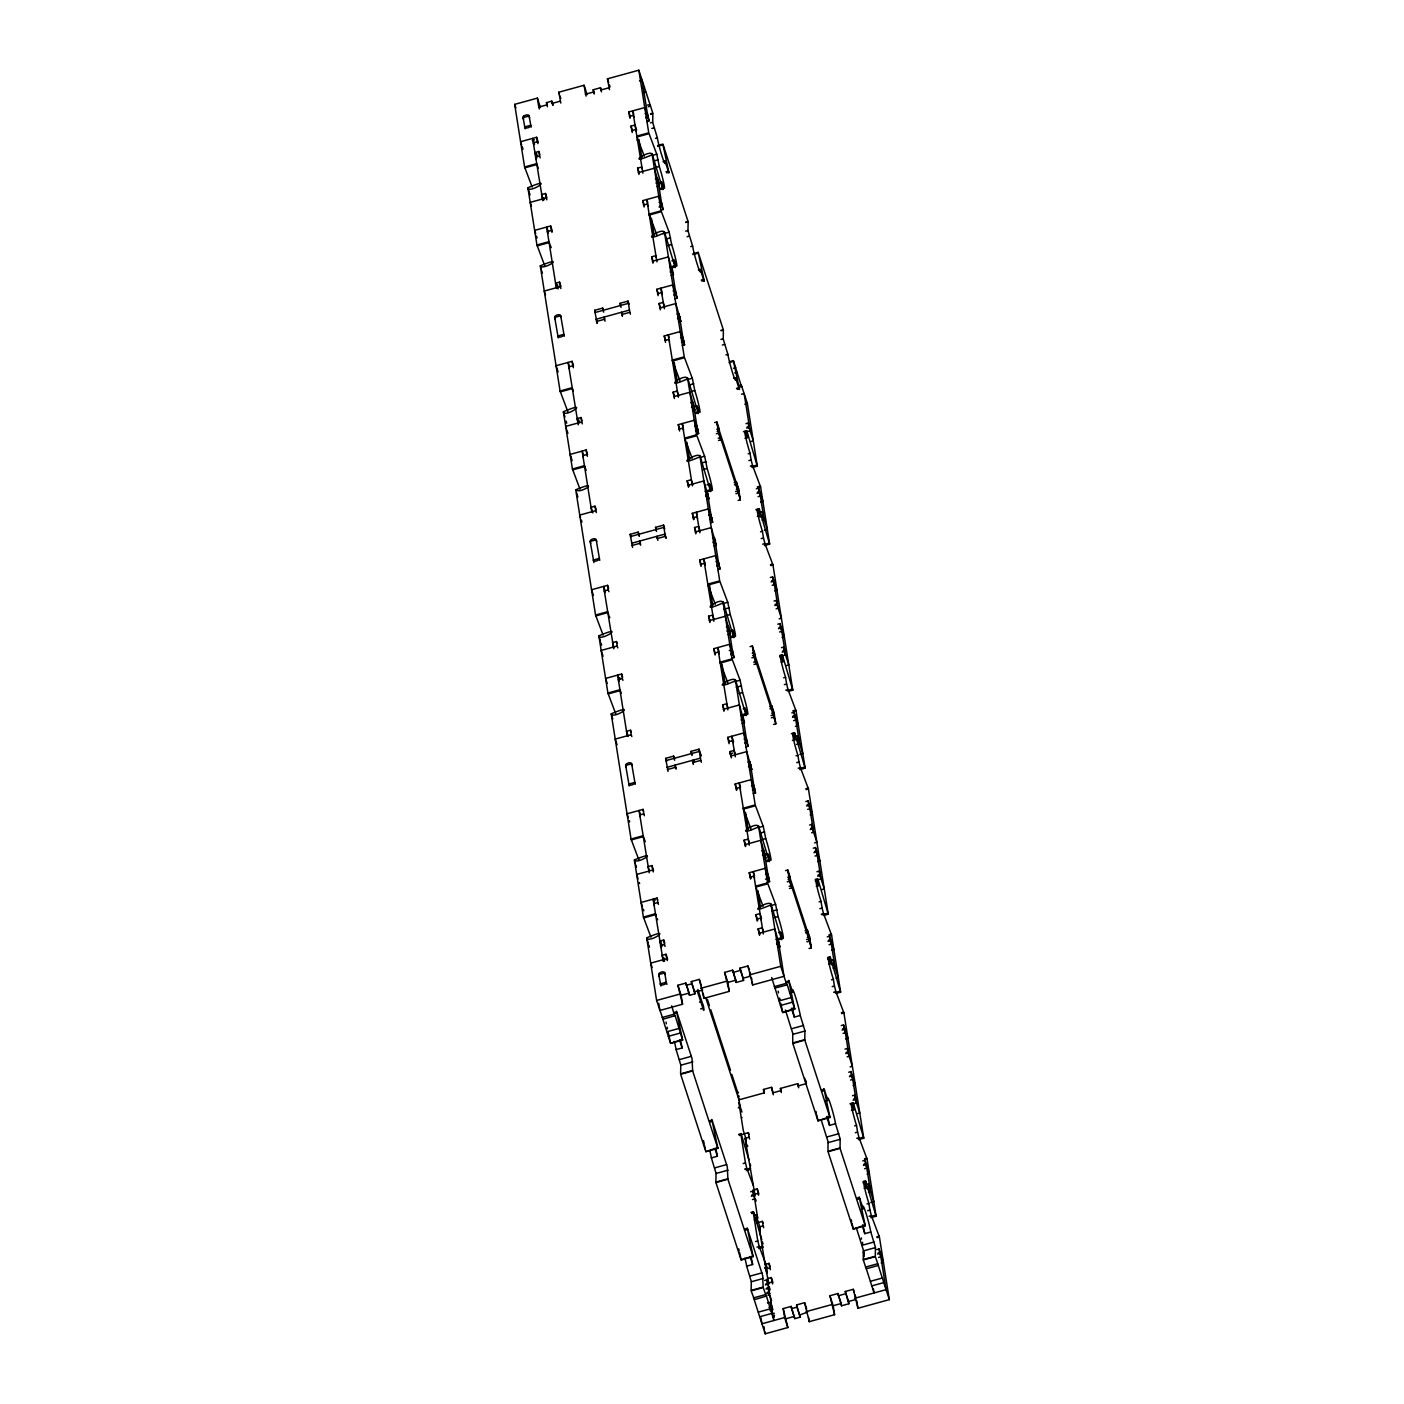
<?xml version="1.0" encoding="UTF-8"?>
<svg xmlns="http://www.w3.org/2000/svg" width="1404" height="1404" viewBox="0 0 1404 1404"><rect width="100%" height="100%" fill="white"/><g stroke="black" fill="none" stroke-linecap="round" stroke-linejoin="round"><path stroke-width="1.5" d="M657.774 146.279L663.004 144.735L668.971 172.938L664.952 161.162A14.584 1.053 74.6 0 1 662.407 157.336A14.584 1.053 74.6 0 1 657.353 137.838L652.702 122.464L652.86 113.619L650.614 114.233M723.358 329.852L698.157 252.334L704.229 281.221L700.227 269.445A14.584 1.053 74.6 0 1 697.665 265.619A14.584 1.053 74.6 0 1 692.628 246.104L687.96 230.747L688.135 221.885L685.872 222.516M674.306 1041.417A14.584 1.053 74.6 0 1 676.114 1049.613L680.782 1064.969L680.607 1073.832L692.628 1070.532L692.032 1058.493L676.517 1011.196L682.607 1040.083L670.586 1043.383L662.881 1019.269L675.131 1015.654L682.607 1040.083M729.062 362.636L733.537 361.284L739.487 389.487L735.485 377.711A14.584 1.053 74.6 0 1 732.923 373.885A14.584 1.053 74.6 0 1 727.886 354.387L723.218 339.031L723.393 330.168L721.147 330.782M709.827 1150.666A14.584 1.053 74.6 0 1 711.372 1157.896L716.04 1173.253L715.864 1182.115L727.886 1178.798L727.307 1166.777L711.828 1119.497L717.865 1148.367L705.843 1151.666L680.659 1074.341L692.663 1070.866M744.84 1257.966A14.584 1.053 74.6 0 1 746.647 1266.162L751.298 1281.536L751.14 1290.381L763.144 1287.082L762.67 1275.464L747.261 1228.079L753.123 1256.633L741.119 1259.932L715.9 1182.449M785.398 1010.02L792.733 1033.274L792.751 1042.979L804.755 1039.662L804.931 1030.817L800.262 1015.461A14.584 1.053 74.6 0 0 795.226 995.945A14.584 1.053 74.6 0 0 792.663 992.119L788.697 980.361L794.734 1009.23L782.73 1012.53L771.673 977.57M821.147 1119.743L828.009 1141.557L828.009 1151.245L840.031 1147.946L840.189 1139.083L835.538 1123.726A14.584 1.053 74.6 0 0 830.484 1104.228A14.584 1.053 74.6 0 0 827.939 1100.403L823.902 1088.644L830.01 1117.496L817.988 1120.813L792.786 1043.365M856.405 1228.026L863.267 1249.823L863.267 1259.528L875.289 1256.229L875.447 1247.366L870.796 1232.01A14.584 1.053 74.6 0 0 865.759 1212.494A14.584 1.053 74.6 0 0 863.197 1208.668L859.16 1196.928L865.268 1225.78L853.246 1229.079L828.062 1151.754L840.066 1148.296M609.494 89.663L607.458 78.835L638.838 70.2L652.807 113.11L650.561 113.742M662.951 1019.023L656.616 1000.473L646.7 937.854C675.131 925.552 648.999 943.997 646.717 937.925M738.802 385.468L741.277 384.977L747.384 403.527L757.3 466.146L752.053 467.585M775.148 988.047L787.275 984.801L794.734 1009.23M805.212 1304.579L804.597 1302.701L796.594 1304.913L800.21 1317.145L794.804 1318.637L791.189 1306.387L783.186 1308.598L787.855 1327.552L765.162 1333.8L754.211 1299.683L766.461 1296.067L773.92 1320.497L770.48 1302.228L767.479 1303.052M766.286 1296.138L763.197 1287.538L751.193 1290.89L754.299 1299.349M873.393 1288.837L874.043 1292.944L866.321 1268.795L878.413 1265.408L875.324 1256.598M649.701 104.651L647.472 105.054M774.324 1316.934L773.902 1317.25A3.65 1.966 -18 0 1 773.165 1317.672M524.201 115.795L523.552 116.269A2.387 1.281 -18 0 0 523.008 117.374L525.149 128.852M532.151 187.065L524.587 166.971L514.671 104.37L537.381 98.122L540.435 107.494M560.828 103.054L558.792 92.225L584.099 85.258L587.153 94.63M547.42 106.757L546.454 102.632L551.842 101.141L553.071 104.896M594.138 93.892L593.172 89.786L600.508 87.75L601.333 90.26M539.399 108.95L538.785 107.073L546.805 104.879M552.807 105.265L552.193 103.387L560.214 101.193M586.135 96.104L585.521 94.226L593.523 92.015M601.474 91.874L600.877 89.996L608.88 87.785M639.487 80.923L642.084 80.204L647.999 117.532L645.998 118.094M523.06 117.638L529.062 115.988M642.119 87.855L644.383 87.224M643.383 92.489L645.629 91.874M537.223 139.171L536.609 137.294L520.586 141.699L521.674 145.033M630.045 118.305L628.729 111.951L644.752 107.546L649.087 120.867L646.84 121.499M648.262 106.704L650.526 106.09M532.256 140.418L534.503 139.803M536.609 137.294L537.328 141.769L533.309 142.875L533.924 144.752M629.431 116.427L633.432 115.321L634.046 117.199M645.033 113.671L647.297 113.057L649.087 120.867M646.121 117.006L648.385 116.392M539.873 154.598L538.855 151.474L534.854 152.58L536.679 158.213M632.291 132.485L630.975 126.132L634.977 125.026L636.609 130.028M650.403 122.885L652.667 122.253M538.855 151.474L539.575 155.967L535.556 157.055L536.17 158.933M631.677 130.607L635.696 129.519L636.293 131.379M651.842 128.448L654.106 127.834M524.587 166.971L536.609 163.671L538.364 168.375M638.838 70.2L648.753 132.818L636.732 136.118L644.278 156.213M524.885 167.831L536.907 164.531M637.03 136.978L649.052 133.678L656.879 154.493L659.283 166.479A14.584 1.053 74.6 0 1 664.32 185.995A14.584 1.053 74.6 0 1 661.775 182.169L659.143 182.889M636.942 140.067L638.188 139.716M655.475 138.347L657.353 137.838M657.634 145.507L662.881 144.068L688.1 221.586M527.886 187.767C556.914 175.131 529.413 194.366 527.904 187.838L536.942 244.98L544.98 266.356M652.369 154.651C650.807 148.104 622.972 167.48 652.369 154.651L662.846 189.575L661.775 182.169M652.281 155.423L656.774 154.194M653.72 161.004L658.23 159.758M546.946 197.859L545.507 193.489L541.505 194.594L543.348 200.21M638.943 174.5L637.627 168.147L641.628 167.041L642.242 168.919M663.074 161.688L664.952 161.162M654.773 167.725L659.283 166.479M545.507 193.489L546.226 197.964L530.203 202.369L531.432 206.125M638.329 172.622L654.352 168.217L659.406 186.03L657.16 186.644M665.97 171.779L668.216 171.165M666.689 172.867L668.953 172.253M655.352 178.834L657.616 178.22L662.039 206.212L659.038 207.037M656.44 182.169L658.704 181.537M656.072 183.31L658.318 182.695L659.406 186.03M659.845 188.417L662.109 187.785M660.582 189.505L662.828 188.891M552.281 230.976L550.649 225.974L534.643 230.379L535.731 233.713M644.085 206.985L642.769 200.632L658.792 196.209L663.127 209.547L660.88 210.161M550.649 225.974L551.368 230.449L547.367 231.555L547.981 233.433M643.488 205.107L647.49 204.001L648.104 205.879M659.09 202.351L661.337 201.737L663.127 209.547M660.178 205.686L662.425 205.072M536.942 244.98L548.964 241.681L549.736 243.822M652.035 153.615L661.108 210.811L649.087 214.128L657.125 235.503M648.736 214.549L650.245 214.145M537.241 245.84L549.262 242.541M649.385 214.987L661.407 211.671L669.234 232.502L671.638 244.489A14.584 1.053 74.6 0 1 676.675 263.987A14.584 1.053 74.6 0 1 674.131 260.161L671.867 260.793M685.819 222.007L688.065 221.393M540.259 265.83C568.041 254.335 543.278 270.849 540.312 265.953L560.073 390.996L568.111 412.372M664.724 232.66C662.039 225.956 636.503 245.665 664.724 232.66L675.201 267.567L674.131 260.161M663.127 233.836L669.129 232.186M685.678 231.151L687.925 230.537M666.075 238.996L670.568 237.767M687.118 236.732L689.364 236.1M667.514 245.612L671.638 244.489M560.986 286.539L559.564 282.169L555.545 283.257L557.177 288.259M652.983 263.18L651.667 256.809L655.668 255.721L656.282 257.599M690.75 246.63L692.628 246.104M559.564 282.169L560.266 286.644L544.243 291.049L545.489 294.858M652.386 261.302L668.392 256.897L673.446 274.71L671.2 275.324M692.892 253.773L698.157 252.334M693.049 254.563L698.297 253.124M672.2 266.409L674.464 265.795M669.655 267.444L671.656 266.883L676.096 294.893L674.096 295.437M672.937 267.515L675.219 267.076M670.498 270.849L672.744 270.217M670.112 271.99L672.358 271.376L673.446 274.71M698.35 269.954L700.227 269.445M658.143 295.665L656.809 289.294L672.832 284.889L677.184 298.227L674.92 298.841M701.228 280.063L703.474 279.431M597.086 323.376L594.699 310.284L602.702 308.09L603.316 309.968M621.024 307.423L620.059 303.317L628.062 301.105L629.08 304.229M701.965 281.151L704.211 280.537M657.528 293.787L661.53 292.681L662.144 294.559M595.015 312.548L628.395 303.352M673.13 291.032L675.377 290.417L677.184 298.227M674.218 294.366L676.465 293.752M629.466 310.073L596.086 319.27L597.332 323.078M660.389 309.845L659.055 303.492L663.074 302.387L664.689 307.388M596.472 321.498L604.475 319.287L604.124 317.041L604.738 318.919M622.446 316.391L621.832 314.514L629.834 312.302L628.062 301.105M659.775 307.967L675.798 303.562L680.852 321.376L678.588 321.99M677.044 314.11L679.045 313.566L683.485 341.558L681.484 342.12M677.886 317.515L680.133 316.9M677.5 318.655L679.764 318.041L680.852 321.376M573.516 365.689L572.095 361.319L556.072 365.724L558.108 371.972M665.531 342.33L664.215 335.977L680.22 331.572L684.573 344.893L682.309 345.524M572.095 361.319L572.797 365.795L568.796 366.9L569.41 368.778M664.917 340.452L668.918 339.347L669.532 341.225M680.519 337.697L682.783 337.083L684.573 344.893M681.607 341.032L683.853 340.417M721.077 330.291L723.341 329.659M720.936 339.435L723.183 338.803M722.376 344.998L724.622 344.384M560.073 390.996L572.095 387.697L573.358 391.119M664.39 231.607L684.239 356.844L672.218 360.144L680.256 381.519M560.371 391.856L572.393 388.557M672.516 361.003L684.52 357.704L692.365 378.518L694.769 390.505A14.584 1.053 74.6 0 1 699.806 410.021A14.584 1.053 74.6 0 1 697.244 406.195L695.384 406.704M726.008 354.896L727.886 354.387M729.659 361.635L733.414 360.617L740.996 385.1M563.373 411.811C592.453 399.122 564.829 418.445 563.39 411.863L572.428 469.006L579.975 489.101M687.855 378.694C685.17 371.99 659.634 391.681 687.855 378.694L698.332 413.601L697.244 406.195M687.012 379.659L692.26 378.22M733.45 368.252L735.696 367.637M688.451 385.24L693.699 383.783M734.713 372.902L736.96 372.271M582.011 420.638L580.993 417.514L576.991 418.62L578.623 423.622M674.429 398.525L673.113 392.172L677.114 391.067L678.746 396.068M733.608 378.238L735.485 377.711M691.382 391.435L694.769 390.505M580.993 417.514L581.712 421.99L565.689 426.395L566.496 428.904M673.815 396.648L689.838 392.242L694.892 410.056L692.628 410.67M739.592 387.118L741.838 386.504M736.486 388.329L738.75 387.715M737.223 389.435L739.469 388.803M690.838 402.86L693.102 402.246L697.525 430.238L695.524 430.8M691.926 406.195L694.173 405.58M691.558 407.335L693.804 406.721L694.892 410.056M741.523 394.243L744.138 393.524L750.052 430.87L748.051 431.414M695.331 412.443L697.577 411.828M696.068 413.531L698.314 412.916M744.787 404.247L747.384 403.527M587.556 454.369L586.135 450L570.112 454.405L570.726 456.282M679.571 431.01L678.255 424.657L694.278 420.252L698.613 433.573L696.366 434.205M586.135 450L586.854 454.475L582.853 455.58L583.45 457.458M678.957 429.133L682.976 428.027L683.572 429.905M694.559 426.377L696.823 425.763L698.613 433.573M714.601 422.569L716.847 421.955L719.023 428.624L719.374 430.87L717.128 431.484M695.647 429.712L697.911 429.097M716.777 429.238L719.023 428.624M572.428 469.006L584.45 465.707L586.188 470.41M687.521 377.641L696.577 434.836L684.573 438.153L692.119 458.248M572.727 469.866L584.748 466.567M684.871 439.013L696.875 435.696L704.72 456.528L707.125 468.515A14.584 1.053 74.6 0 1 712.161 488.013A14.584 1.053 74.6 0 1 709.599 484.187L706.984 484.924M745.998 423.675L748.244 423.043L749.332 426.377L747.086 427.009M716.373 433.783L718.62 433.152L716.847 421.955M746.717 428.15L748.964 427.536L748.244 423.043M718.181 438.206L720.445 437.592L720.796 439.821L718.55 440.452M743.506 431.695L746.788 430.677L757.3 466.146M744.997 432.572L747.244 431.958M744.945 438.311L747.577 437.592L746.524 430.87M575.728 489.803C601.509 478.834 581.116 494.401 575.745 489.873L595.559 615.04L603.106 635.117M700.21 456.686C698.823 450.21 670.761 469.48 700.21 456.686L710.687 491.593L709.599 484.187M751.052 441.488L753.299 440.856L748.964 427.536M700.105 457.458L704.615 456.212M701.561 463.039L706.054 461.793M748.192 453.79L750.069 453.264A14.584 1.053 74.6 0 1 745.015 433.766A14.584 1.053 74.6 0 1 747.577 437.592M702.614 469.743L707.125 468.515M748.876 460.617L751.122 459.986L750.069 453.264M596.051 509.319L595.033 506.195L591.031 507.3L592.874 512.916M688.469 487.206L687.153 480.852L691.154 479.747L692.786 484.749M750.315 466.181L752.562 465.566L760.599 486.942L769.655 544.138L764.408 545.594M751.719 466.532L756.984 465.093M595.033 506.195L595.752 510.67L579.729 515.075L580.536 517.585M687.855 485.328L703.878 480.923L708.932 498.736L706.686 499.35M734.134 482.572L736.398 481.958L738.557 488.627L740.329 499.824L738.083 500.438M707.686 490.435L709.933 489.821M705.141 491.47L707.142 490.926L711.582 518.918L709.564 519.48M708.423 491.54L710.67 490.909M734.485 484.819L736.749 484.204L736.398 481.958M705.966 494.875L708.23 494.243M705.598 496.016L707.844 495.401L708.932 498.736M736.31 489.241L738.557 488.627M735.556 491.54L737.82 490.926L740.329 499.824M757.3 486.907L760.301 486.082M758.353 487.557L760.599 486.942M735.907 493.769L738.171 493.155M756.317 488.82L758.581 488.206L762.916 501.544L760.67 502.158M757.405 492.155L759.652 491.54L764.092 519.55L762.091 520.094M757.037 493.313L759.283 492.681L758.581 488.206M693.611 519.691L692.295 513.337L708.318 508.915L712.653 522.253L710.406 522.867M758.107 496.647L760.371 496.016L759.283 492.681M632.555 547.402L630.168 534.327L638.188 532.116L639.399 535.872M656.51 531.449L655.545 527.342L663.548 525.131L664.776 528.887M693.014 517.813L697.016 516.707L697.63 518.585M630.501 536.574L663.881 527.377M708.616 515.057L710.863 514.443L712.653 522.253M709.704 518.392L711.951 517.778M631.572 543.295L664.934 534.099L666.18 537.907M755.861 509.687L759.143 508.687L769.655 544.138M695.857 533.871L694.541 527.518L698.543 526.412L699.982 530.782M757.353 510.582L759.599 509.968M631.958 545.524L639.961 543.313L639.61 541.084L640.628 544.208M657.932 540.417L657.318 538.539L665.321 536.346L663.548 525.131M760.038 512.355L762.302 511.723L763.39 515.057L761.126 515.689M695.261 531.993L711.266 527.588L716.321 545.401L714.074 546.016M757.3 516.321L759.933 515.584L758.88 508.862M760.003 517.041L763.004 516.216L762.302 511.723M712.53 538.136L714.531 537.592L718.971 565.601L716.97 566.145M713.372 541.54L715.619 540.926M712.986 542.699L715.233 542.067L716.321 545.401M764.355 530.361L767.356 529.536L763.004 516.216M760.547 531.783L762.425 531.274A14.584 1.053 74.6 0 1 757.37 511.758A14.584 1.053 74.6 0 1 759.933 515.584M761.231 538.609L763.478 537.995L762.425 531.274M608.599 588.469L607.581 585.345L591.558 589.75L593.418 595.471M701.017 566.356L699.683 560.003L715.707 555.598L720.059 568.918L717.795 569.55M762.67 544.19L764.917 543.559L772.955 564.934L792.786 690.171L788.293 691.4M764.829 544.331L769.339 543.102M607.581 585.345L608.283 589.82L604.282 590.926L604.896 592.804M700.403 564.478L704.404 563.373L705.019 565.25M716.005 561.74L718.251 561.109L720.059 568.918M717.093 565.075L719.339 564.443M770.41 564.706L772.656 564.075M770.708 565.566L772.955 564.934M595.559 615.04L607.581 611.723L608.845 615.145M699.876 455.633L719.708 580.87L707.704 584.169L715.25 604.264M595.858 615.9L607.879 612.583M708.002 585.029L720.006 581.73L727.851 602.544L730.255 614.531A14.584 1.053 74.6 0 1 735.292 634.046A14.584 1.053 74.6 0 1 732.73 630.221L730.852 630.729M770.357 577.5L772.621 576.886L776.956 590.224L774.71 590.838M771.709 580.765L773.709 580.221L778.132 608.213L776.131 608.774M771.077 581.976L773.323 581.361L772.621 576.886M772.165 585.31L774.411 584.696L773.323 581.361M598.859 635.837C627.693 623.481 600.543 642.137 598.859 635.837L607.914 693.032L615.952 714.408M723.341 602.72C720.638 596.016 695.12 615.707 723.341 602.72L733.818 637.627L732.73 630.221M722.498 603.685L727.746 602.246M723.938 609.266L729.185 607.809M617.093 643.418L616.479 641.54L612.477 642.646L614.11 647.648M709.915 622.551L708.599 616.198L712.6 615.092L714.022 619.462M774.095 601.017L776.342 600.403L777.43 603.738L775.183 604.352M726.5 615.566L730.255 614.531M616.479 641.54L617.181 646.015L601.175 650.438L603.071 656.265M709.301 620.673L725.324 616.268L730.378 634.082L728.114 634.696M774.797 605.51L777.061 604.878L776.342 600.403M726.324 626.886L728.571 626.272L733.011 654.264L731.01 654.826M727.412 630.221L729.659 629.606M727.026 631.361L729.29 630.747L730.378 634.082M779.15 618.831L781.396 618.216L777.061 604.878M730.817 636.468L733.063 635.854M777.763 624.183L780.01 623.552L784.345 636.889L782.098 637.504M731.554 637.556L733.801 636.942M779.097 627.448L781.098 626.886L785.538 654.896L783.52 655.44M778.465 628.659L780.712 628.044L780.01 623.552M622.639 677.149L621.621 674.025L605.598 678.43L607.23 683.432M715.057 655.036L713.741 648.683L729.764 644.278L734.099 657.598L731.853 658.23M779.553 631.993L781.8 631.361L780.712 628.044M621.621 674.025L622.341 678.501L618.322 679.606L618.936 681.484M714.443 653.158L718.444 652.053L719.059 653.931M729.29 650.614L732.309 649.789L734.099 657.598M750.087 646.612L752.333 645.98L754.51 652.649L754.861 654.896L752.614 655.51M731.133 653.737L733.397 653.123M607.914 693.032L619.936 689.733L621.2 693.155M723.007 601.667L732.063 658.88L720.059 662.179L728.079 683.555M752.246 653.264L754.51 652.649M608.213 693.892L620.217 690.592M720.357 663.039L732.361 659.74L740.206 680.554L742.611 692.541A14.584 1.053 74.6 0 1 747.648 712.039A14.584 1.053 74.6 0 1 745.085 708.23L743.207 708.739M781.484 647.7L783.73 647.086L784.818 650.403L782.572 651.035M751.86 657.809L754.106 657.195L752.333 645.98M782.186 652.176L784.45 651.561L783.73 647.086M753.667 662.232L755.931 661.617L756.282 663.846L754.018 664.478M779.746 655.51L782.361 654.913L792.786 690.171M779.729 656.809L782.73 655.984M781.186 662.126L783.063 661.617L781.993 654.896M611.214 713.829C639.487 701.807 613.741 719.603 611.249 713.952L631.045 839.066L639.083 860.441M735.696 680.712C734.134 674.166 706.3 693.541 735.696 680.712L746.173 715.619L745.085 708.23M786.538 665.514L788.785 664.899L784.45 651.561M734.836 681.695L740.101 680.238M736.293 687.258L741.54 685.819M783.678 677.816L785.556 677.29A14.584 1.053 74.6 0 1 780.501 657.792A14.584 1.053 74.6 0 1 783.063 661.617M739.224 693.471L742.611 692.541M784.362 684.643L786.609 684.011L785.556 677.29M631.133 732.098L630.519 730.22L626.517 731.326L628.15 736.328M723.955 711.231L722.639 704.878L726.64 703.773L728.062 708.142M785.801 690.206L788.048 689.592L796.086 710.968L805.141 768.163L799.894 769.62M787.205 690.575L792.47 689.118M630.519 730.22L631.238 734.696L615.215 739.101L617.076 744.822M723.341 709.353L739.364 704.948L744.418 722.762L742.172 723.376M769.62 706.598L771.867 705.984L774.043 712.653L775.815 723.85L773.569 724.464M743.172 714.478L745.419 713.846M740.628 715.496L742.628 714.952L747.051 742.944L745.05 743.506M743.909 715.566L746.156 714.934M769.971 708.844L772.235 708.23L771.867 705.984M741.452 718.901L743.716 718.286M741.084 720.041L743.33 719.427L744.418 722.762M771.796 713.267L774.043 712.653M771.042 715.566L773.288 714.952L775.815 723.85M792.786 710.933L795.787 710.108M771.393 717.813L773.657 717.181M793.839 711.582L796.086 710.968M791.803 712.846L794.05 712.232L798.402 725.57L795.401 726.394M792.891 716.18L795.138 715.566L799.578 743.576L796.577 744.401M792.505 717.339L794.769 716.707L794.05 712.232M729.097 743.716L727.781 737.363L743.804 732.941L748.139 746.279L745.893 746.91M793.593 720.673L795.857 720.041L794.769 716.707M668.041 771.428L665.654 758.353L673.674 756.142L674.482 758.651M691.996 755.492L691.031 751.368L699.034 749.157L699.841 751.666M728.483 741.838L732.502 740.733L733.099 742.611M665.987 760.599L699.35 751.421L700.596 755.229M744.102 739.083L746.349 738.469L748.139 746.279M745.173 742.418L747.437 741.803M667.04 767.321L700.42 758.142M791.347 733.73L794.629 732.712L805.141 768.163M731.344 757.897L730.027 751.544L734.029 750.438L735.047 753.562M792.839 734.608L795.085 733.994M667.427 769.55L675.447 767.339L675.096 765.11L676.096 768.234M693.4 764.443L692.804 762.565L700.807 760.371L699.034 749.157M729.641 753.966L732.818 753.106M795.524 736.38L797.788 735.749L798.858 739.083L796.612 739.715M730.729 756.019L746.752 751.614L751.807 769.427L749.561 770.059M792.418 740.452L795.419 739.61L794.348 732.888M796.981 740.645L798.49 740.241L797.788 735.749M748.016 762.161L750.017 761.617L754.457 789.627L752.439 790.171M748.841 765.566L751.105 764.952M748.472 766.724L750.719 766.093L751.807 769.427M799.824 754.404L802.825 753.562L798.49 740.241M796.033 755.808L797.893 755.299A14.584 1.053 74.6 0 1 792.856 735.784A14.584 1.053 74.6 0 1 795.419 739.61M796.717 762.635L798.964 762.021L797.893 755.299M643.664 811.249L643.067 809.371L627.044 813.776L628.272 817.602M736.486 790.382L735.169 784.029L751.193 779.624L755.527 792.962L753.281 793.576M798.156 768.216L800.403 767.602L808.441 788.96L828.272 914.197L823.762 915.443M799.56 768.567L804.825 767.128M643.067 809.371L643.769 813.864L639.768 814.952L640.382 816.83M735.889 788.504L739.89 787.416L740.505 789.276M751.491 785.766L753.737 785.134L755.527 792.962M752.579 789.101L754.826 788.469M805.896 788.732L808.142 788.1M806.194 789.592L808.441 788.96M631.045 839.066L643.05 835.749L643.839 837.89M735.363 679.676L755.194 804.896L743.19 808.213L751.21 829.571M631.344 839.925L643.348 836.608M743.471 809.073L755.492 805.756L763.32 826.587L765.742 838.574A14.584 1.053 74.6 0 1 770.778 858.072A14.584 1.053 74.6 0 1 768.216 854.246L765.97 854.861M805.843 801.526L808.107 800.912L812.442 814.25L810.196 814.864M807.177 804.79L809.178 804.246L813.618 832.256L811.617 832.8M806.563 806.019L808.809 805.387L808.107 800.912M807.651 809.336L809.897 808.722L808.809 805.387M634.362 859.915C662.144 848.402 637.381 864.934 634.397 860.038L643.401 917.058L650.947 937.152M758.809 826.745C756.124 820.041 730.589 839.732 758.809 826.745L769.304 861.652L768.216 854.246M757.967 827.711L763.232 826.272M760.161 833.081L764.671 831.852M653.58 870.568L651.965 865.566L647.964 866.672L649.385 871.042M745.401 846.577L744.067 840.224L748.086 839.118L749.104 842.242M809.582 825.061L811.828 824.429L812.916 827.763L810.652 828.395M761.6 839.697L765.742 838.574M651.965 865.566L652.667 870.059L636.644 874.464L638.083 878.834M744.787 844.699L760.81 840.294L765.847 858.107L763.601 858.721M810.283 829.536L812.53 828.922L811.828 824.429M761.81 850.912L764.057 850.297L768.497 878.307L765.496 879.132M762.898 854.246L765.145 853.632M762.512 855.405L764.776 854.773L765.847 858.107M814.618 842.874L816.882 842.242L812.53 828.922M766.303 860.494L768.55 859.88M813.232 848.209L815.496 847.577L819.831 860.915L817.584 861.529M767.023 861.582L769.287 860.968M814.583 851.473L816.584 850.912L821.007 878.922L819.006 879.466M813.951 852.684L816.198 852.07L815.496 847.577M657.721 899.929L657.107 898.051L641.084 902.456L642.435 906.633M750.543 879.062L749.227 872.709L765.233 868.304L769.585 881.624L767.321 882.256M815.04 856.019L817.286 855.405L816.198 852.07M657.107 898.051L657.809 902.526L653.808 903.632L654.422 905.51M749.929 877.184L753.93 876.078L754.545 877.956M765.531 874.446L767.777 873.814L769.585 881.624M785.556 870.638L787.819 870.006L789.996 876.675L790.347 878.922L788.083 879.536M766.619 877.763L768.865 877.149M643.401 917.058L655.405 913.758L656.194 915.899M758.493 825.692L767.549 882.905L755.527 886.205L763.092 906.3M787.732 877.307L789.996 876.675M643.699 917.918L655.703 914.618M755.826 887.065L767.848 883.765L775.675 904.58L778.079 916.566A14.584 1.053 74.6 0 1 783.134 936.082A14.584 1.053 74.6 0 1 780.571 932.256L778.693 932.765M816.97 871.726L819.216 871.112L820.305 874.446L818.058 875.061M787.346 881.835L789.592 881.221L787.819 870.006M817.672 876.201L819.936 875.587L819.216 871.112M789.153 886.257L791.4 885.643L791.768 887.89L789.504 888.504M815.233 879.536L817.83 878.939L828.272 914.197M815.215 880.834L818.216 880.01M816.286 886.257L818.55 885.643L817.479 878.922M771.165 904.738C769.62 898.191 741.786 917.567 771.165 904.738L781.659 939.645L780.571 932.256M822.024 889.539L824.271 888.925L819.936 875.587M770.322 905.72L775.587 904.281M664.776 943.19L663.759 940.066L659.757 941.154L661.582 946.787M757.195 921.077L755.878 914.706L759.88 913.618L761.512 918.602M771.761 911.301L777.026 909.845M819.146 901.842L821.024 901.333A14.584 1.053 74.6 0 1 815.987 881.817A14.584 1.053 74.6 0 1 818.55 885.643M663.759 940.066L664.461 944.541L660.459 945.647L661.073 947.524M756.581 919.199L760.582 918.093L761.196 919.971M774.341 917.602L778.079 916.566M819.848 908.669L822.095 908.055L821.024 901.333M667.637 959.248L666.005 954.246L662.004 955.352L663.829 960.968M759.441 935.257L758.125 928.904L762.126 927.798L763.144 930.922M821.287 914.232L823.534 913.618L831.572 934.994L840.627 992.189L836.117 993.435M821.937 914.794L827.956 913.144M666.005 954.246L666.707 958.721L650.701 963.144L652.123 967.514M758.827 933.379L774.85 928.974L779.904 946.787L777.64 947.402M805.106 930.624L807.353 930.01L809.529 936.679L811.301 947.875L809.055 948.507M778.658 938.504L780.905 937.872M776.096 939.522L778.097 938.978L784.011 976.306L752.649 984.941L747.963 965.987L739.961 968.181L743.576 980.431L736.222 982.449L732.625 970.199L724.604 972.41L729.29 991.364L703.983 998.332L699.297 979.378L691.294 981.571L694.91 993.821L689.504 995.296L685.889 983.063L677.886 985.275L682.555 1004.229L659.862 1010.476L659.353 1007.212M779.378 939.592L781.642 938.978M805.457 932.87L807.704 932.256L807.353 930.01M776.938 942.926L779.185 942.312M776.57 944.067L778.816 943.453L779.904 946.787M807.282 937.293L809.529 936.679M806.528 939.592L808.774 938.978L811.301 947.875M829.027 934.748L831.273 934.134M806.879 941.838L809.125 941.206M829.308 935.608L831.572 934.994M827.289 936.889L829.536 936.257L833.888 949.595L831.624 950.21M660.249 983.888L666.251 982.238L666.918 984.379M828.378 940.206L830.624 939.592L835.064 967.602L833.063 968.146M827.991 941.364L830.255 940.75L829.536 936.257M829.08 944.699L831.326 944.067L830.255 940.75M686.24 985.31L691.645 983.818M732.976 972.445L740.312 970.427M656.616 1000.473L679.308 994.225M700.719 988.328L726.026 981.378M749.385 974.938L780.764 966.303L770.849 903.702M682.555 1004.229L681.133 995.26L689.153 993.067L685.889 983.063M694.91 993.821L694.559 991.575L702.684 990.206M729.29 991.364L727.869 982.414L735.871 980.203L733.836 973.955M743.576 980.431L743.225 978.184L750.227 976.254M827.588 957.546L830.185 956.949L840.627 992.189M827.57 958.844L830.571 958.019M831.01 960.406L833.256 959.792L834.345 963.109L832.098 963.741M829.027 964.162L830.905 963.653L829.834 956.931M831.712 964.881L833.976 964.267L833.256 959.792M699.596 1002.175C703.474 998.314 705.194 1016.268 702.913 1008.283L697.261 990.926M674.289 1012.512L676.535 1011.88M785.678 981.852L788.679 981.027M675.026 1013.6L677.272 1012.986M787.153 982.747L789.417 982.116M662.161 1017.496L674.166 1014.197L674.903 1015.969M774.288 986.643L786.31 983.344L787.03 985.117M700.666 1008.897L702.913 1008.283M836.064 978.219L838.311 977.605L833.976 964.267M831.501 979.852L833.379 979.325A14.584 1.053 74.6 0 1 828.342 959.827A14.584 1.053 74.6 0 1 830.905 963.653M789.662 992.944L792.663 992.119M667.04 1031.729L679.045 1028.412M779.167 1000.859L791.189 997.56M832.203 986.661L834.45 986.047L833.379 979.325M668.304 1036.363L680.308 1033.046M780.431 1005.51L792.453 1002.193M833.643 992.242L835.889 991.628L843.927 1013.004L863.758 1138.223L858.493 1139.679M835.047 992.593L840.294 991.154M670.586 1043.383L682.449 1039.311M782.73 1012.53L794.594 1008.441M676.114 1049.613L682.116 1047.963A14.584 1.053 74.6 0 0 680.571 1040.733M791.417 1008.353L794.26 1017.11L800.262 1015.461M841.365 1012.758L843.628 1012.144M841.663 1013.618L843.927 1013.004M679.378 1059.616L691.382 1056.317M791.505 1028.763L803.527 1025.464M680.817 1065.197L692.821 1061.88M792.944 1034.344L804.966 1031.027M841.329 1025.552L843.576 1024.938L847.928 1038.276L845.664 1038.89M842.663 1028.816L844.664 1028.272L849.104 1056.282L847.103 1056.826M792.804 1043.47L804.79 1040.048M842.031 1030.045L844.295 1029.413L843.576 1024.938M843.12 1033.379L845.383 1032.747L844.295 1029.413M845.05 1049.086L847.314 1048.455L848.402 1051.789L846.138 1052.421M845.77 1053.562L848.016 1052.947L847.314 1048.455M850.104 1066.9L852.368 1066.268L848.016 1052.947M763.811 1089.486L764.338 1092.856L738.978 1099.823L705.738 997.753M781.361 1092.54L780.396 1088.433L797.753 1083.66L798.56 1086.152M773.341 1094.751L772.726 1092.874L780.747 1090.68M798.718 1087.767L798.104 1085.889L806.107 1083.695L805.563 1080.185M848.718 1072.235L850.982 1071.603L855.317 1084.941L853.07 1085.573M850.052 1075.499L852.052 1074.938L856.493 1102.947L854.492 1103.491M849.438 1076.71L851.684 1076.096L850.982 1071.603M850.526 1080.045L852.772 1079.43L851.684 1076.096M709.546 1120.778L711.81 1120.164M821.691 1089.925L823.937 1089.311M710.284 1121.884L712.53 1121.252M822.428 1091.013L824.674 1090.399M826.061 1100.911L827.939 1100.403M852.456 1095.752L854.703 1095.138L855.791 1098.472L853.527 1099.086M853.158 1100.227L855.405 1099.613L854.703 1095.138M738.574 1134.432L741.101 1133.625L748.858 1159.757M849.964 1103.772L853.228 1102.772L863.758 1138.223M742.347 1134.362L748.367 1132.695L748.981 1134.572M739.311 1135.52L741.558 1134.906M851.438 1104.667L853.702 1104.035M755.089 1195.629L745.068 1138.293L749.069 1137.187L748.367 1132.695M851.403 1110.389L854.036 1109.669L852.965 1102.947M717.725 1147.577L705.843 1151.666M817.988 1120.813L829.852 1116.724M745.612 1144.348L746.612 1144.084M857.493 1113.565L859.757 1112.951L855.405 1099.613M711.372 1157.896L717.391 1156.247A14.584 1.053 74.6 0 0 715.829 1149.016M826.675 1116.636L829.518 1125.376L835.538 1123.726M854.632 1125.868L856.51 1125.359A14.584 1.053 74.6 0 1 851.473 1105.843A14.584 1.053 74.6 0 1 854.036 1109.669M714.636 1167.9L726.64 1164.583M826.763 1137.029L838.785 1133.73M743.19 1163.547L745.436 1162.933L740.821 1133.8M855.317 1132.695L857.581 1132.08L856.51 1125.359M716.075 1173.463L728.097 1170.164M828.22 1142.61L840.224 1139.311M744.629 1169.128L746.875 1168.497L753.158 1185.169M856.773 1138.275L859.02 1137.644L867.058 1159.02L876.114 1216.233L870.849 1217.672M746.033 1169.479L750.543 1168.233M858.177 1138.626L863.425 1137.17M746.366 1170.532L750.122 1169.497M715.935 1182.607L727.921 1179.149M864.495 1158.774L866.759 1158.16M753.264 1189.995L757.265 1188.89L758.897 1193.891M752.667 1190.504L754.913 1189.872M864.794 1159.634L867.058 1159.02M750.631 1191.768L752.877 1191.154L754.79 1196.98M862.776 1160.915L865.022 1160.283L869.357 1173.621L867.11 1174.235M751.719 1195.102L757.967 1193.382L757.265 1188.89M863.846 1164.249L866.11 1163.618L870.533 1191.627L868.532 1192.171M751.333 1196.243L753.597 1195.629L752.877 1191.154M863.478 1165.39L865.724 1164.776L865.022 1160.283M752.421 1199.578L754.685 1198.963L753.597 1195.629M864.566 1168.725L866.812 1168.11L865.724 1164.776M750.929 1212.424L753.544 1211.827L761.828 1239.82M863.074 1181.571L865.671 1180.975L876.114 1216.233M751.666 1213.53L753.913 1212.898M863.039 1182.87L866.057 1182.045M754.352 1215.285L756.616 1214.671L757.686 1218.005L755.44 1218.619M866.496 1184.432L868.743 1183.818L869.831 1187.152L867.584 1187.766M864.127 1188.293L866.391 1187.679L865.32 1180.957M754.317 1219.971L757.318 1219.146L756.616 1214.671M867.198 1188.907L869.462 1188.293L868.743 1183.818M756.405 1223.024L762.407 1221.375L763.021 1223.253M744.822 1229.062L747.068 1228.43M856.949 1198.209L859.213 1197.577M745.542 1230.15L747.805 1229.535M857.686 1199.297L859.932 1198.683M767.304 1271.357L765.057 1264.495L759.108 1226.956L763.109 1225.867L762.407 1221.375M870.796 1202.456L873.797 1201.631L869.462 1188.293M866.988 1203.877L868.865 1203.351A14.584 1.053 74.6 0 1 863.829 1183.853A14.584 1.053 74.6 0 1 866.391 1187.679M861.319 1209.195L863.197 1208.668M755.545 1241.557L757.791 1240.925L753.176 1211.81M867.672 1210.704L869.936 1210.072L868.865 1203.351M756.984 1247.121L759.231 1246.506L766.005 1264.46M869.111 1216.268L871.375 1215.653L879.413 1237.029L889.329 1299.63L857.949 1308.265L853.281 1289.311L845.261 1291.504L848.876 1303.754L841.54 1305.773L837.925 1293.54L829.904 1295.734L834.59 1314.706L809.283 1321.655L804.597 1302.701M759.143 1247.278L762.898 1246.243M871.287 1216.426L875.78 1215.18M758.722 1248.525L763.214 1247.296M741.119 1259.932L752.983 1255.86M853.246 1229.079L865.127 1224.99M746.647 1266.162L752.649 1264.513A14.584 1.053 74.6 0 0 751.105 1257.3M862.407 1226.376L864.794 1233.66L870.796 1232.01M765.057 1264.495L769.059 1263.389L770.076 1266.513M861.354 1239.153L861.424 1237.977M764.724 1267.636L767.268 1267.882L765.022 1268.496M876.851 1236.784L879.115 1236.169M877.149 1237.644L879.413 1237.029M768.936 1283.677L765.759 1268.97L769.778 1267.865L769.059 1263.389M862.495 1244.4L862.635 1242.312M749.894 1276.166L761.916 1272.866M862.038 1245.313L874.043 1242.014M751.333 1281.747L763.355 1278.43M863.478 1250.894L875.482 1247.577M767.304 1278.675L771.305 1277.57L772.937 1282.572M864.127 1256.703L864.18 1252.017M764.671 1280.448L766.935 1279.816L768.55 1284.818M876.816 1249.595L879.062 1248.963L883.414 1262.301L881.15 1262.916M766.005 1283.712L772.024 1282.063L771.305 1277.57M878.149 1252.859L880.15 1252.298L886.064 1289.644L854.685 1298.279M765.391 1284.923L767.637 1284.309L766.935 1279.816M877.518 1254.07L879.781 1253.439L879.062 1248.963M875.341 1256.72L863.302 1259.879M766.461 1288.258L768.725 1287.643L767.637 1284.309M878.606 1257.405L880.852 1256.773L879.781 1253.439M766.04 1289.03L768.286 1288.416L769.374 1291.75L767.128 1292.364M766.742 1293.505L768.988 1292.891L768.286 1288.416M753.474 1297.91L765.496 1294.611M863.372 1260.143L865.619 1267.057L877.64 1263.758M769.023 1293.768L770.269 1293.435M768.936 1307.335L771.182 1306.703M758.371 1312.126L770.375 1308.826M870.498 1281.273L882.519 1277.973M770.024 1310.652L772.27 1310.037M759.617 1316.776L771.638 1313.46M871.761 1285.906L883.783 1282.607L889.329 1299.63M794.804 1318.637L791.558 1308.633L796.946 1307.142L796.594 1304.913M838.276 1295.769L845.612 1293.751M772.937 1316.074L774.446 1315.671M783.186 1308.598L784.608 1317.549L761.916 1323.796L760.986 1317.917M806.019 1311.669L831.326 1304.702M786.451 1318.602L794.453 1316.39M799.859 1314.899L807.651 1312.073M834.59 1314.706L833.169 1305.738L841.171 1303.526L837.925 1293.54M848.876 1303.754L848.525 1301.508L855.527 1299.577M878.29 1265.443L883.783 1282.607M866.321 1268.795L865.619 1267.057M550.228 245.103L551.193 247.666M609.318 616.426L609.81 617.707M644.313 839.171L645.296 841.751M657.16 918.462L657.634 919.743M766.479 1265.741L766.97 1267.022M633.818 114.18L632.73 110.846L642.892 173.183M628.729 111.951L630.361 116.953M630.975 126.132L632.607 131.134M637.627 168.147L639.259 173.148M607.458 78.835L608.687 82.59M609.494 85.082L610.108 86.96M647.858 202.86L646.77 199.526L656.932 261.864M717.198 424.201L738.925 490.856M718.269 430.923L739.978 497.578M718.62 433.152L720.796 439.821M642.769 200.632L644.401 205.616M651.667 256.809L653.299 261.811M662.039 291.944L660.828 288.206L664.39 308.74M593.172 89.786L594.401 93.524M656.809 289.294L658.441 294.296M659.055 303.492L660.687 308.494M669.024 337.364L668.216 334.872L678.36 397.209M664.215 335.977L665.636 340.347M673.113 392.172L674.534 396.542M683.081 426.044L682.256 423.552L692.418 485.889M752.684 648.227L774.394 714.899M753.755 654.948L775.464 721.603M754.106 657.195L756.282 663.846M678.255 424.657L679.676 429.027M687.153 480.852L688.978 486.468M697.121 514.724L696.296 512.232L699.876 532.765M558.792 92.225L559.406 94.103M560.02 95.981L560.828 98.473M629.834 312.302L630.449 314.18M692.295 513.337L694.138 518.953M694.541 527.518L696.173 532.52M705.317 563.899L703.702 558.897L713.846 621.235M620.059 303.317L620.673 305.195M622.498 315.391L621.481 312.267L621.832 314.514M699.683 560.003L701.316 565.005M546.454 102.632L547.051 104.51M708.599 616.198L710.213 621.2M719.094 651.737L717.742 647.577L727.886 709.915M788.17 872.253L809.88 938.925M789.241 878.974L810.95 945.647M789.592 881.221L791.768 887.89M713.741 648.683L715.356 653.685M603.667 312.197L602.702 308.09M604.475 319.287L605.089 321.165M594.699 310.284L595.296 312.162M722.639 704.878L724.271 709.88M537.434 139.786L538.241 142.295M733.625 741.874L731.782 736.258L735.345 756.791M529.606 117.655L529.01 115.707L531.151 127.202M537.328 141.769L537.925 143.647M665.321 536.346L665.935 538.206M539.575 155.967L540.171 157.845M534.503 144.226L532.607 138.399L542.751 200.737M727.781 737.363L729.202 741.733M730.027 751.544L731.449 755.914M523.008 117.374L523.622 119.235M740.54 787.1L739.171 782.923L749.332 845.261M655.545 527.342L656.352 529.834M657.563 538.171L656.967 536.293L657.318 538.539M546.226 197.964L546.84 199.842M514.671 104.37L515.9 108.108M735.169 784.029L737.012 789.662M551.368 230.449L551.983 232.327M522.218 146.7L523.043 149.193M548.28 232.064L546.647 227.079L556.265 287.75M744.067 840.224L745.91 845.84M754.58 875.78L753.228 871.603L763.372 933.941M560.266 286.644L560.88 288.522M780.764 966.303L786.31 983.344M804.825 1040.171L830.01 1117.496M840.066 1148.367L865.268 1225.78M749.227 872.709L751.052 878.325M639.153 536.223L638.188 532.116M639.961 543.313L640.575 545.191M536.539 236.205L537.083 237.873M755.878 914.706L757.704 920.34M561.302 317.62L560.705 315.742A3.124 1.685 -18 0 0 557.423 314.9A3.124 1.685 -18 0 0 554.685 317.409L558.265 337.943M630.168 534.327L630.993 536.819M758.125 928.904L759.95 934.52M863.425 1252.228L864.039 1254.105M700.456 753.544L701.263 756.036M564.268 336.293L560.705 315.742L554.685 317.409L555.3 319.27M572.797 365.795L573.411 367.672M804.632 1078.132L806.493 1083.835M700.807 760.371L701.421 762.249M569.322 366.233L568.093 362.425L578.237 424.763M691.031 751.368L692.032 754.492M693.874 760.126L694.278 761.372M693.611 760.477L694.225 762.354M693.26 762.828L692.435 760.336L692.804 762.565M581.712 421.99L582.309 423.868M586.854 454.475L587.469 456.353M583.485 455.265L582.133 451.105L591.751 511.776M747.963 965.987L748.981 969.111M749.999 972.235L750.42 973.481M853.281 1289.311L854.299 1292.435M855.106 1294.927L855.72 1296.805M595.752 510.67L596.367 512.548M566.9 430.15L567.918 433.274M674.64 760.266L673.674 756.142M780.396 1088.433L781.414 1091.557M675.447 767.339L676.061 769.216M739.961 968.181L743.225 978.184M845.261 1291.504L848.525 1301.508M570.937 456.914L572.148 460.652M596.788 541.646L596.173 539.785A3.124 1.685 -18 0 0 592.909 538.925A3.124 1.685 -18 0 0 590.171 541.435L593.945 562.6M665.654 758.353L666.672 761.477M599.754 560.319L596.173 539.785L590.171 541.435L590.786 543.313M773.13 1093.032L771.27 1087.31L763.249 1089.522L764.338 1092.856M732.625 970.199L733.643 973.341M608.283 589.82L608.897 591.698M605.44 592.172L603.58 586.451L613.723 648.788M581.361 520.077L581.976 521.955M724.604 972.41L727.869 982.414M829.904 1295.734L833.169 1305.738M617.181 646.015L617.795 647.893M622.341 678.501L622.937 680.378M619.252 680.133L617.62 675.131L627.219 735.801M631.238 734.696L631.835 736.573M632.274 765.689L631.66 763.811A3.124 1.685 -18 0 0 628.395 762.951A3.124 1.685 -18 0 0 625.657 765.461L629.22 785.994M707.388 999.35L709.406 1005.615M710.775 1009.774L730.449 1070.181M731.8 1074.358L737.907 1093.102M699.297 979.378L699.912 981.256M700.122 981.87L701.333 985.626M805.422 1305.194L806.633 1308.949M635.222 784.345L631.66 763.811L625.657 765.461L626.272 767.339M741.961 1112.056L738.837 1102.473L743.278 1130.466L746.366 1139.995M643.769 813.864L644.383 815.724M749.069 1137.187L749.683 1139.065M697.893 989.399L701.842 1001.561M640.294 814.285L639.048 810.477L649.21 872.814M745.068 1138.293L746.296 1142.031M747.314 1145.155L747.718 1146.401M691.294 981.571L694.559 991.575M796.946 1307.142L800.21 1317.145M652.667 870.059L653.281 871.919M757.967 1193.382L758.581 1195.243M755.317 1198.647L756.142 1201.14M657.809 902.526L658.423 904.404M763.109 1225.867L763.723 1227.728M629.273 820.656L629.694 821.902M654.457 903.316L653.106 899.157L663.25 961.494M757.318 1219.146L760.301 1228.307M759.108 1226.956L760.336 1230.711M677.886 985.275L681.133 995.26M664.461 944.541L665.075 946.419M769.778 1267.865L770.375 1269.742M784.608 1317.549L787.855 1327.552M666.707 958.721L667.321 960.599M772.024 1282.063L772.621 1283.923M765.759 1268.97L767.198 1273.34M639.294 882.589L639.627 883.625M769.094 1286.485L770.182 1289.82M665.391 974.78L664.776 972.902A3.124 1.685 -18 0 0 661.512 972.042A3.124 1.685 -18 0 0 658.774 974.551L660.898 986.029M768.988 1292.891L771.516 1300.595M643.26 909.125L643.804 910.792M770.48 1302.228L772.92 1309.721M774.008 1313.056L774.253 1313.968M674.166 1014.197L671.674 1005.861M692.681 1071.024L717.865 1148.367M727.939 1179.307L753.123 1256.633M659.389 976.429L658.774 974.551L664.776 972.902L666.303 982.502A2.387 1.281 -18 0 1 665.759 983.607L665.356 983.923A3.65 1.966 -18 0 1 661.863 984.959L661.126 984.871A2.387 1.281 -18 0 1 660.284 984.169M679.589 1040.188L682.116 1047.963M714.847 1148.472L717.391 1156.247M750.122 1256.738L752.649 1264.513M752.562 465.566L751.122 459.986M764.917 543.559L763.478 537.995M788.048 689.592L786.609 684.011M800.403 767.602L798.964 762.021M823.534 913.618L822.095 908.055M835.889 991.628L834.45 986.047M859.02 1137.644L857.581 1132.08M871.375 1215.653L869.936 1210.072M746.875 1168.497L745.436 1162.933M759.231 1246.506L757.791 1240.925M540.522 266.69L541.172 268.901M599.139 636.749L600.403 641.014M634.626 860.775L635.275 862.969M646.998 938.837L648.227 943.049M528.22 188.82L530.045 195.033M541.786 270.972L542.4 273.043M578.746 419.901L579.361 421.972M563.706 412.846L564.917 416.988M566.128 421.13L566.742 423.201M576.658 492.927L577.869 497.069M601 643.085L601.614 645.156M750.069 1163.898L750.684 1165.969M611.53 714.882L612.758 719.023M762.425 1241.891L763.039 1243.962M660.863 941.821L662.074 945.963M635.872 865.039L636.486 867.11M648.841 945.12L649.455 947.191M851.263 1219.743L851.631 1221.445M852 1223.165L853.123 1228.36M815.987 1111.459L816.356 1113.179M816.724 1114.881L817.883 1120.199M778.149 991.189L778.518 992.909M779.624 998.051L779.992 999.753M780.729 1003.193L782.607 1011.863M738.75 1248.876L739.118 1250.595M739.487 1252.298L740.996 1259.265M703.492 1140.61L704.229 1144.032M704.597 1145.752L705.334 1149.174M666.005 1022.042L666.373 1023.762M667.111 1027.184L667.479 1028.904M668.216 1032.326L668.953 1035.748M669.322 1037.468L670.48 1042.768M856.773 1300.841L857.16 1303.228M857.423 1304.913L857.949 1308.265M841.171 1303.526L841.54 1305.773M797.753 1083.66L798.104 1085.889M638.943 139.505L641.909 158.283M651.421 218.304L654.159 235.556M674.218 362.285L677.307 381.677M686.907 442.348L689.645 459.582M709.371 584.152L712.776 605.703M722.042 664.215L725.113 683.608M745.542 812.495L748.262 829.729M757.932 890.768L760.529 907.195M808.616 1317.461L809.283 1321.655M771.849 1087.275L772.726 1092.874M751.544 977.939L751.842 979.904M752.175 982.01L752.649 984.941M600.508 87.75L600.877 89.996M791.189 1306.387L791.558 1308.633M735.871 980.203L736.222 982.449M584.099 85.258L585.521 94.226M737.697 1091.803L737.89 1092.961M738.258 1095.295L739.926 1105.808A3.124 1.685 -18 0 1 738.276 1107.879M754.685 1198.963L757.686 1218.005M768.725 1287.643L769.374 1291.75M764.057 1326.798L764.425 1329.132M764.794 1331.466L765.162 1333.8M703.176 993.295L703.983 998.332M551.842 101.141L552.193 103.387M689.153 993.067L689.504 995.296M537.381 98.122L538.785 107.073M536.661 153.475L537.048 155.914M543.646 197.56L544.015 199.894M557.441 284.643L558.125 288.961M619.691 677.676L619.884 678.869M654.79 899.315L654.984 900.508M664.11 958.072L664.583 961.108M658.722 1003.281L659.143 1005.896M792.26 1008.142A14.584 1.053 74.6 0 1 794.26 1017.11M827.535 1116.426A14.584 1.053 74.6 0 1 829.518 1125.376M862.793 1224.692A14.584 1.053 74.6 0 1 864.794 1233.66M767.935 1295.19A3.124 1.685 -18 0 1 770.076 1296.225L771.603 1305.843A2.387 1.281 -18 0 1 771.059 1306.931L770.656 1307.247A3.65 1.966 -18 0 1 769.638 1307.791M742.049 1117.584A3.124 1.685 -18 0 1 741.523 1117.882M738.083 1096.085A3.124 1.685 -18 0 1 739.153 1096.191M524.201 115.812A3.65 1.966 -18 0 1 527.711 114.917L528.185 115.005A2.387 1.281 -18 0 1 529.027 115.707M530.536 125.325L524.534 126.974A3.124 1.685 -18 0 0 527.799 127.834A3.124 1.685 -18 0 0 530.536 125.325M563.653 334.415L557.651 336.065A3.124 1.685 -18 0 0 560.916 336.925A3.124 1.685 -18 0 0 563.653 334.415M599.139 558.441L593.137 560.108A3.124 1.685 -18 0 0 596.402 560.951A3.124 1.685 -18 0 0 599.139 558.441M634.626 782.467L628.606 784.134A3.124 1.685 -18 0 0 631.888 784.976A3.124 1.685 -18 0 0 634.626 782.467"/></g></svg>
